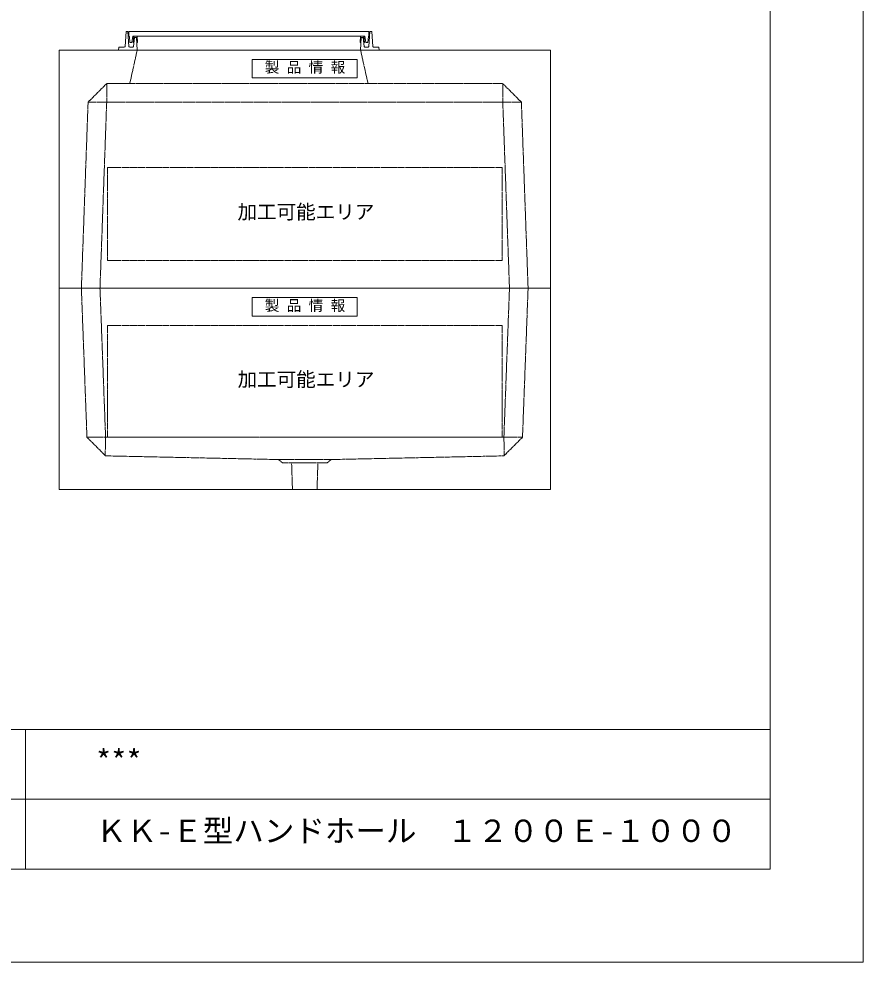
# Model space of a CAD drawing. Units: millimetres, scale not verified. Extents: x -3712 to 3712, y -2625 to 2625.
# Drawn here: x 1445 to 3712, y -2625 to -91 of the extents above; entities that cross this region are included whole.
import ezdxf
from ezdxf.enums import TextEntityAlignment as Align

# ---------------------------------------------------------------- set-up
doc = ezdxf.new("R2010")
doc.units = ezdxf.units.MM
doc.header["$LTSCALE"] = 10
doc.linetypes.add('LONG_DASHED1', pattern=[7, 6, -1])
doc.linetypes.add('LONG_DOUBLE_CHAIN', pattern=[21.8, 18, -1, 0.6, -0.6, 0.6, -1])
for name, color, linetype, lineweight in [('0-0_D-TTL', 7, 'Continuous', 9), ('0-1_Defpoints', 7, 'Continuous', 9), ('0-2_D-TTL-FRAM1', 134, 'Continuous', 9), ('0-3_D-TTL-TXT', 7, 'Continuous', 9), ('0-7_D-STR', 7, 'LONG_DASHED1', 9), ('0-8_D-STR-STR1', 7, 'LONG_DASHED1', 9), ('0-9_D-STR-STR5', 1, 'LONG_DOUBLE_CHAIN', 9), ('0-A_D-STR-STR4', 134, 'Continuous', 9)]:
    doc.layers.add(name, color=color, linetype=linetype, lineweight=lineweight)
doc.styles.add('ＭＳ ゴシック', font='')
doc.styles.get('ＭＳ ゴシック').set_extended_font_data('MS Gothic')

# ---------------------------------------------------------------- blocks, each defined once
blk = doc.blocks.new('A$C4DE05FD1')
at = {"layer": '0-0_D-TTL', "color": 134}
for p in [(57400, 38000), (2000, 2000)]:
    blk.add_line(p, (57400, 2000), dxfattribs=at)
at = {"layer": '0-1_Defpoints', "color": 134}
for p in [(59400, 42000), (0, 0)]:
    blk.add_line(p, (59400, 0), dxfattribs=at)
at = {"layer": '0-2_D-TTL-FRAM1'}
for p, q in [((19400, 5000), (57400, 5000)), ((41400, 5000), (41400, 2000)), ((32400, 3500), (57400, 3500))]:
    blk.add_line(p, q, dxfattribs=at)
blk = doc.blocks.new('A$C284D0AE2')
at = {"layer": '0-A_D-STR-STR4'}
for p, q in [((-3300, 500), (-3327.8, 98.6)), ((-3250, 500), (-3300, 500)), ((-3221.3, 98.6), (-3250, 500)), ((-3225, 500), (-3225, 370)), ((-3225, 370), (-3219.2, 370)), ((-3209.2, 360.9), (-3195, 200)), ((-3145, 200), (-3115, 370)), ((-3115, 370), (3115, 370)), ((-3090, 370), (-3106.2, 200.7)), ((-3070, 340), (-3098, 97.7)), ((-3000, 370), (-3090, 370)), ((-3020, 340), (-3070, 340)), ((-3000, 0), (-3020, 340)), ((-2991.8, 200.7), (-3000, 370)), ((3000, 370), (3090, 370)), ((3090, 370), (3106.2, 200.7)), ((-3490, 80), (-3500, 0)), ((-3500, 0), (3500, 0)), ((-3347.8, 80), (-3490, 80)), ((-3117.8, 80), (-3201.4, 80)), ((-3195, 200), (-3145, 200)), ((-3106.2, 200.7), (-3086.1, 200.7)), ((-3011.8, 200.7), (-2991.8, 200.7)), ((3106.2, 200.7), (3086.1, 200.7)), ((3117.8, 80), (3201.4, 80)), ((3347.8, 80), (3490, 80)), ((3490, 80), (3500, 0))]:
    blk.add_line(p, q, dxfattribs=at)
for points in [[(-3225, 500), (3225, 500), (3225, 370), (3219.2, 370)], [(3011.8, 200.7), (2991.8, 200.7), (3000, 370)], [(3000, 0), (3020, 340), (3070, 340), (3098, 97.7)], [(3209.2, 360.9), (3195, 200), (3145, 200), (3115, 370)], [(3221.3, 98.6), (3250, 500), (3300, 500), (3327.8, 98.6)]]:
    blk.add_lwpolyline(points, dxfattribs=at)
for centre, radius, start, end in [((-3219.2, 360), 10, 5.04245, 90), ((3219.2, 360), 10, 90, 174.95755), ((-3347.8, 100), 20, 270, 356.0372), ((-3201.4, 100), 20, 184.08562, 270), ((-3117.8, 100), 20, 270, 353.41806), ((3117.8, 100), 20, 186.58194, 270), ((3201.4, 100), 20, 270, 355.91438), ((3347.8, 100), 20, 183.9628, 270)]:
    blk.add_arc(centre, radius, start, end, dxfattribs=at)
blk = doc.blocks.new('A$C3FC15DFF')
at = {"layer": '0-8_D-STR-STR1', "linetype": 'Continuous'}
blk.add_lwpolyline([(-1410, 0), (1410, 0), (1410, -500), (-1410, -500)], close=True, dxfattribs=at)
at = {"layer": '0-8_D-STR-STR1', "style": 'ＭＳ ゴシック'}
blk.add_text('製 品 情 報', height=288.6, dxfattribs=at).set_placement((-1074.8, -441.3), align=Align.BOTTOM_LEFT)
blk = doc.blocks.new('A$C79222E4B')
at = {"layer": '0-7_D-STR'}
for p, q in [((-4500, 6400), (-4700, 5500)), ((1500, 6400), (1700, 5500)), ((-5820, 5000), (-5320, 5500)), ((-5320, 5500), (5320, 5500)), ((-5320, 5000), (-5320, 5500)), ((5820, 5000), (5320, 5500)), ((5320, 5000), (5320, 5500)), ((-5820, 5000), (-6000, 0)), ((5820, 5000), (-5820, 5000)), ((-5320, 5000), (-5500, 0)), ((5320, 5000), (5500, 0)), ((5820, 5000), (6000, 0))]:
    blk.add_line(p, q, dxfattribs=at)
at = {"layer": '0-7_D-STR', "linetype": 'Continuous'}
for p, q in [((6600, 6400), (6600, 0)), ((6600, 0), (-6600, 0))]:
    blk.add_line(p, q, dxfattribs=at)
blk.add_lwpolyline([(6600, 6400), (-6600, 6400), (-6600, 0)], dxfattribs=at)
at = {"layer": '0-9_D-STR-STR5'}
for p, q in [((-5300, 3250), (-5300, 750)), ((5300, 3250), (-5300, 3250))]:
    blk.add_line(p, q, dxfattribs=at)
blk.add_lwpolyline([(5300, 3250), (5300, 750), (-5300, 750)], dxfattribs=at)
at = {"layer": '0-8_D-STR-STR1'}
blk.add_blockref('A$C3FC15DFF', (0, 6150), dxfattribs=at)
blk = doc.blocks.new('A$C6DF92501')
at = {"layer": '0-7_D-STR', "linetype": 'Continuous'}
for p, q in [((-6600, 0), (6600, 0)), ((-6600, -5400), (-6600, 0)), ((6600, -5400), (6600, 0)), ((-6600, -5400), (6600, -5400))]:
    blk.add_line(p, q, dxfattribs=at)
at = {"layer": '0-7_D-STR'}
for p, q in [((-6000, 0), (-5850, -4000)), ((-5500, 0), (-5350, -4000)), ((5500, 0), (5350, -4000)), ((6000, 0), (5850, -4000)), ((-5350, -4500), (-5850, -4000)), ((5850, -4000), (-5850, -4000)), ((-5360.7, -4499.8), (-5350, -4000)), ((5350, -4500), (5850, -4000)), ((5360.7, -4499.8), (5350, -4000)), ((-5350, -4500), (-700, -4600)), ((5350, -4500), (700, -4600)), ((-600, -4690), (-700, -4600)), ((700, -4600), (-700, -4600)), ((600, -4690), (-600, -4690)), ((-329.8, -5400), (-352.5, -4690)), ((329.8, -5400), (352.5, -4690)), ((600, -4690), (700, -4600))]:
    blk.add_line(p, q, dxfattribs=at)
at = {"layer": '0-9_D-STR-STR5'}
for p, q in [((5300, -1000), (5300, -4000)), ((5300, -4000), (-5300, -4000))]:
    blk.add_line(p, q, dxfattribs=at)
blk.add_lwpolyline([(5300, -1000), (-5300, -1000), (-5300, -4000)], dxfattribs=at)
at = {"layer": '0-8_D-STR-STR1'}
blk.add_blockref('A$C3FC15DFF', (0, -250), dxfattribs=at)

msp = doc.modelspace()

# ---------------------------------------------------------------- block references
at = {"layer": '0-0_D-TTL', "xscale": 0.125, "yscale": 0.125}
msp.add_blockref('A$C4DE05FD1', (-3712.5, -2625), dxfattribs=at)
at = {"layer": '0-7_D-STR', "xscale": 0.1, "yscale": 0.1}
for name in ['A$C79222E4B', 'A$C6DF92501']:
    msp.add_blockref(name, (2212.5, -815), dxfattribs=at)
at = {"layer": '0-A_D-STR-STR4', "xscale": 0.1, "yscale": 0.1}
msp.add_blockref('A$C284D0AE2', (2062.5, -175), dxfattribs=at)

# ---------------------------------------------------------------- texts
at = {"layer": '0-3_D-TTL-TXT', "style": 'ＭＳ ゴシック'}
for s, p in [('***', (1651.65, -2132.75)), ('ＫＫ-Ｅ型ハンドホール\u3000１２００Ｅ-１０００', (1651.65, -2320.25))]:
    msp.add_text(s, height=60.12, dxfattribs=at).set_placement(p, align=Align.BOTTOM_LEFT)
at = {"layer": '0-9_D-STR-STR5', "style": 'ＭＳ ゴシック'}
for p in [(2032.02, -640.35), (2032.02, -1090.35)]:
    msp.add_text('加工可能エリア', height=38.49, dxfattribs=at).set_placement(p, align=Align.BOTTOM_LEFT)

doc.saveas('drawing.dxf')
